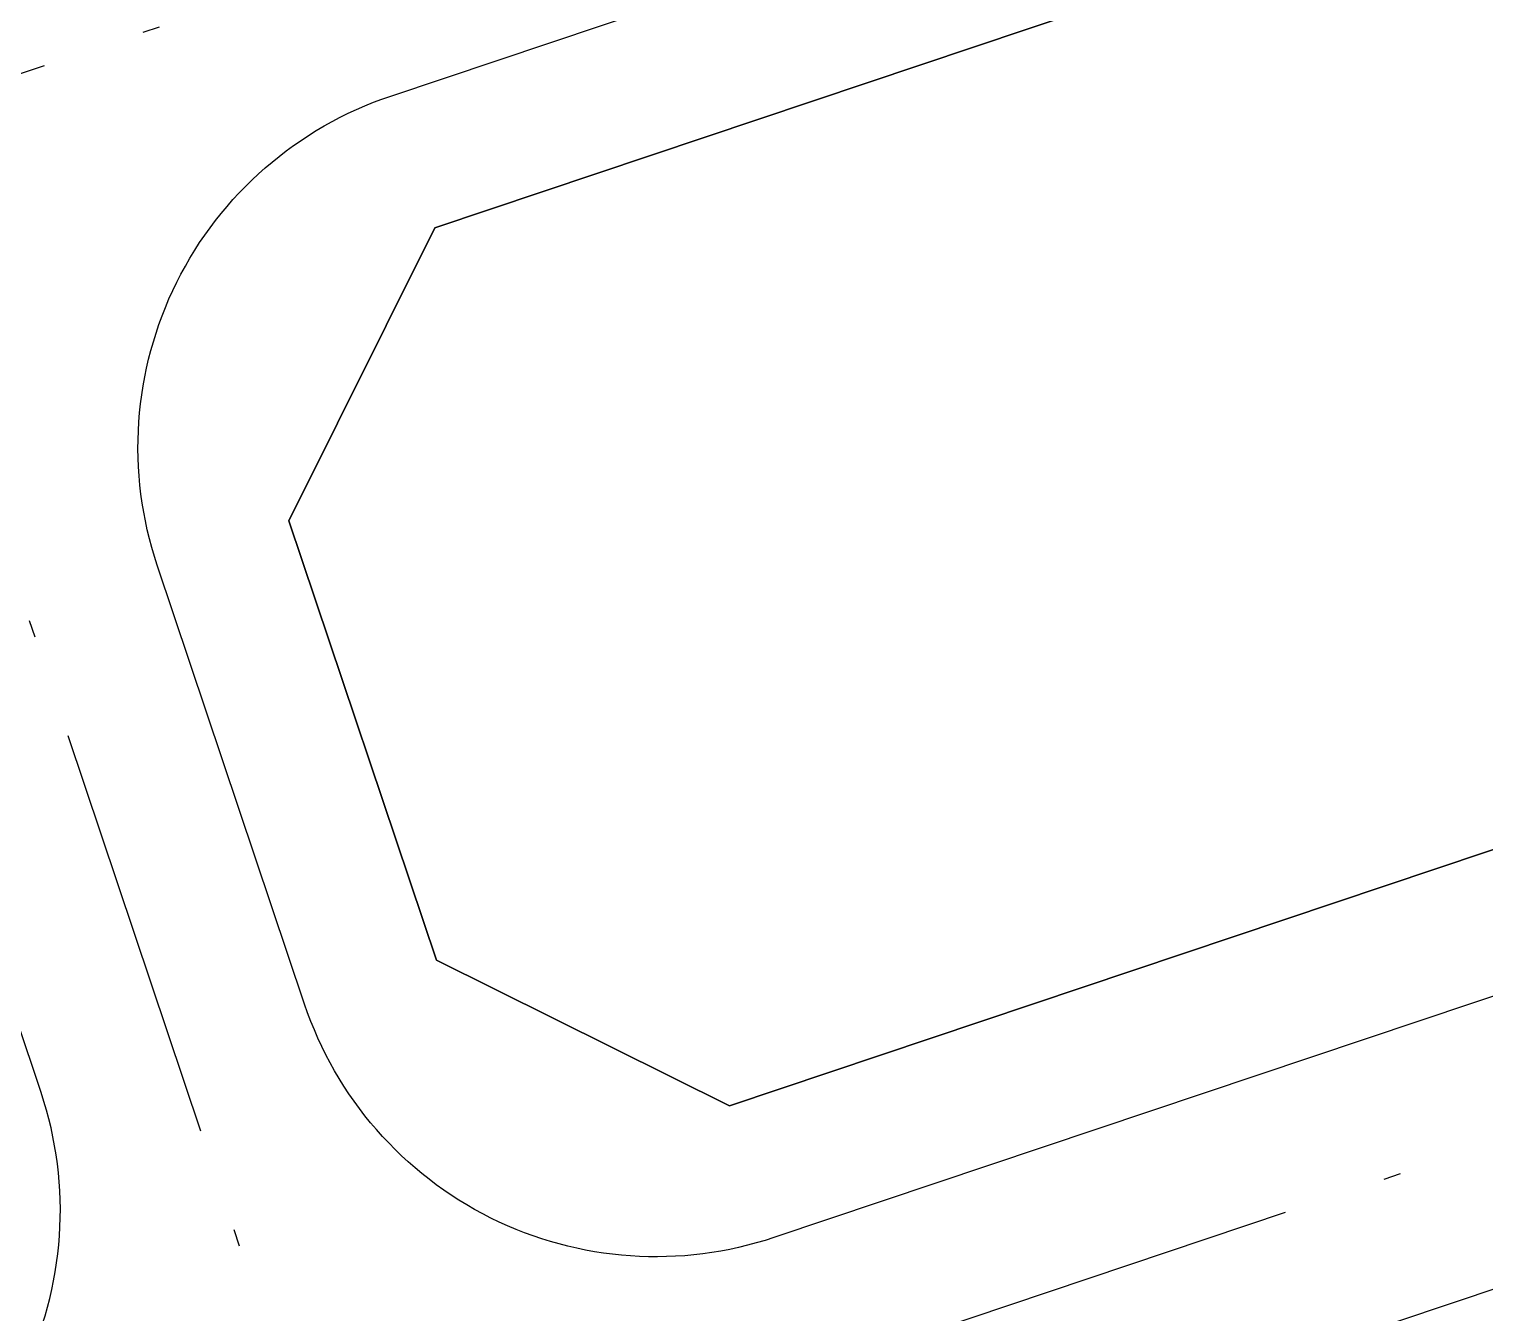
# Model space of a CAD drawing. Header units: metres. Extents: x 551291 to 569219, y 2064429 to 2066248.
# Drawn here: x 552640.72 to 552672.14, y 2065507.38 to 2065535.1 of the extents above; entities that cross this region are included whole.
import ezdxf

# ---------------------------------------------------------------- set-up
doc = ezdxf.new("R2010")
doc.units = ezdxf.units.M
doc.linetypes.add('ACAD_ISO10W100', pattern=[18.5, 12, -3, 0.5, -3])
for name, color, linetype in [('BoThamCo', 94, 'CONTINUOUS'), ('LogDg', 7, 'CONTINUOUS'), ('TimDg', 222, 'CONTINUOUS'), ('ViaHeS', 32, 'CONTINUOUS')]:
    doc.layers.add(name, color=color, linetype=linetype)

msp = doc.modelspace()

# ---------------------------------------------------------------- linework, layer by layer
at = {"layer": 'BoThamCo'}
msp.add_lwpolyline([(552702.671, 2065527.568), (552706.046, 2065533.969), (552703.309, 2065543.61), (552697.204, 2065546.83), (552649.474, 2065530.812), (552646.325, 2065524.481), (552649.506, 2065515), (552655.837, 2065511.851)], close=True, dxfattribs=at)
at = {"layer": 'LogDg'}
for points in [[(552709.108, 2065545.153), (552711.842, 2065535.522, -0.400458), (552706.692, 2065525.753), (552656.792, 2065509.007, -0.414214), (552646.662, 2065514.046), (552643.481, 2065523.526, -0.414214), (552648.52, 2065533.656), (552698.867, 2065550.552, -0.428104), (552709.108, 2065545.153)], [(552635.935, 2065502.008, 0.414214), (552640.974, 2065512.137), (552637.792, 2065521.617, 0.414214), (552627.663, 2065526.657), (552577.417, 2065509.794, 0.414214), (552572.378, 2065499.665), (552575.559, 2065490.184, 0.414214), (552585.689, 2065485.145), (552635.935, 2065502.008)]]:
    msp.add_lwpolyline(points, format="xyb", dxfattribs=at)
msp.add_lwpolyline([(552604.778, 2065428.263), (552716.764, 2065465.845, 0.400458), (552726.422, 2065484.162), (552717.857, 2065514.335, 0.428104), (552707.616, 2065519.734), (552587.598, 2065479.457, 0.414214), (552582.559, 2065469.327), (552594.649, 2065433.302, 0.414214)], format="xyb", close=True, dxfattribs=at)
at = {"layer": 'TimDg', "linetype": 'ACAD_ISO10W100', "ltscale": 0.75}
for points in [[(552917.272, 2065627.012), (552566.034, 2065509.139)], [(552637.137, 2065533), (552647.318, 2065502.663)], [(552720.441, 2065527.203), (552576.215, 2065478.801)]]:
    msp.add_lwpolyline(points, dxfattribs=at)
at = {"layer": 'ViaHeS'}
msp.add_lwpolyline([(552646.325, 2065524.481), (552649.474, 2065530.812), (552697.204, 2065546.83), (552703.309, 2065543.61), (552706.046, 2065533.969), (552702.671, 2065527.568), (552655.837, 2065511.851), (552649.506, 2065515)], close=True, dxfattribs=at)

doc.saveas('drawing.dxf')
